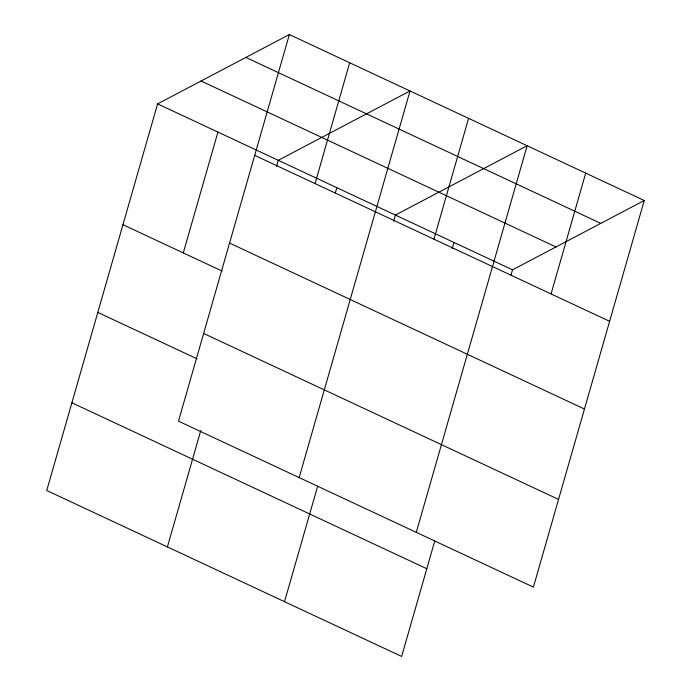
<?xml version="1.0" encoding="UTF-8"?>
<svg xmlns="http://www.w3.org/2000/svg" width="691" height="691" viewBox="0 0 691 691"><rect width="100%" height="100%" fill="white"/><g stroke="black" fill="none" stroke-linecap="round" stroke-linejoin="round"><path stroke-width="1.04" d="M289.348 34.55L178.485 421.165L533.4 587.117L644.262 200.502L289.348 34.55L157.6 103.883L46.738 490.498L401.652 656.45L434.751 541.01M183.288 252.906L217.933 132.093M167.403 546.927L200.805 430.45M276.495 166.505L278.266 160.303L410.022 90.97L299.16 477.593M315.044 183.573L349.681 62.76M335.351 192.849L336.828 187.684M284.528 601.688L317.635 486.239M393.611 221.267L395.39 215.074L527.138 145.741L416.284 532.355M433.939 239.172L468.584 118.351M452.173 248.648L453.952 242.455M511.029 274.992L512.515 269.835L644.262 200.502M551.064 293.934L585.7 173.121M245.866 57.431L600.79 223.383M201.072 81.002L555.987 246.955M157.6 103.883L512.515 269.835M254.703 155.363L609.617 321.315M229.55 243.077L584.465 409.029M122.955 224.696L222.217 271.114M203.638 333.451L558.553 499.403M97.802 312.41L197.065 358.828M71.89 402.784L426.805 568.736"/></g></svg>
